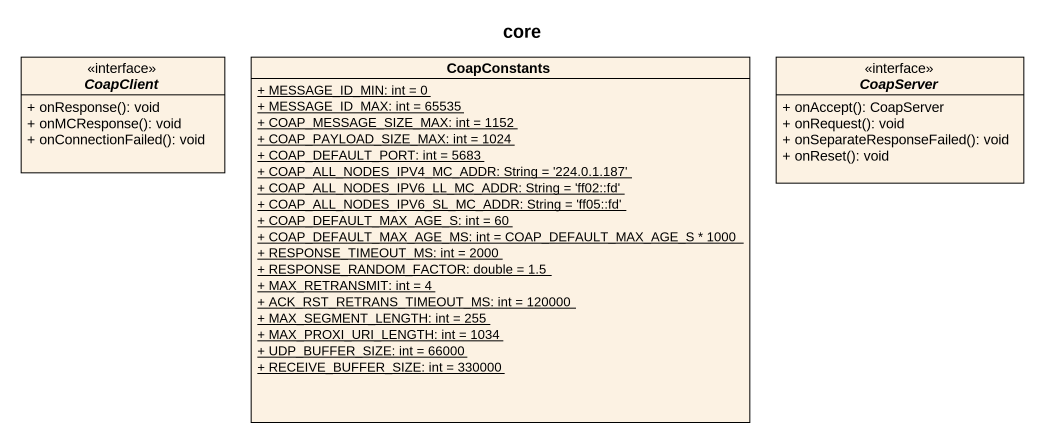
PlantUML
@startuml
title core
hide circle
hide empty members
skinparam classAttributeIconSize 0
interface CoapClient <<interface>> {
  + onResponse(): void
  + onMCResponse(): void
  + onConnectionFailed(): void
}
class CoapConstants {
  {static} + MESSAGE_ID_MIN: int = 0
  {static} + MESSAGE_ID_MAX: int = 65535
  {static} + COAP_MESSAGE_SIZE_MAX: int = 1152
  {static} + COAP_PAYLOAD_SIZE_MAX: int = 1024
  {static} + COAP_DEFAULT_PORT: int = 5683
  {static} + COAP_ALL_NODES_IPV4_MC_ADDR: String = '224.0.1.187'
  {static} + COAP_ALL_NODES_IPV6_LL_MC_ADDR: String = 'ff02::fd'
  {static} + COAP_ALL_NODES_IPV6_SL_MC_ADDR: String = 'ff05::fd'
  {static} + COAP_DEFAULT_MAX_AGE_S: int = 60
  {static} + COAP_DEFAULT_MAX_AGE_MS: int = COAP_DEFAULT_MAX_AGE_S * 1000
  {static} + RESPONSE_TIMEOUT_MS: int = 2000
  {static} + RESPONSE_RANDOM_FACTOR: double = 1.5
  {static} + MAX_RETRANSMIT: int = 4
  {static} + ACK_RST_RETRANS_TIMEOUT_MS: int = 120000
  {static} + MAX_SEGMENT_LENGTH: int = 255
  {static} + MAX_PROXI_URI_LENGTH: int = 1034
  {static} + UDP_BUFFER_SIZE: int = 66000
  {static} + RECEIVE_BUFFER_SIZE: int = 330000
}
interface CoapServer <<interface>> {
  + onAccept(): CoapServer
  + onRequest(): void
  + onSeparateResponseFailed(): void
  + onReset(): void
}
@enduml
